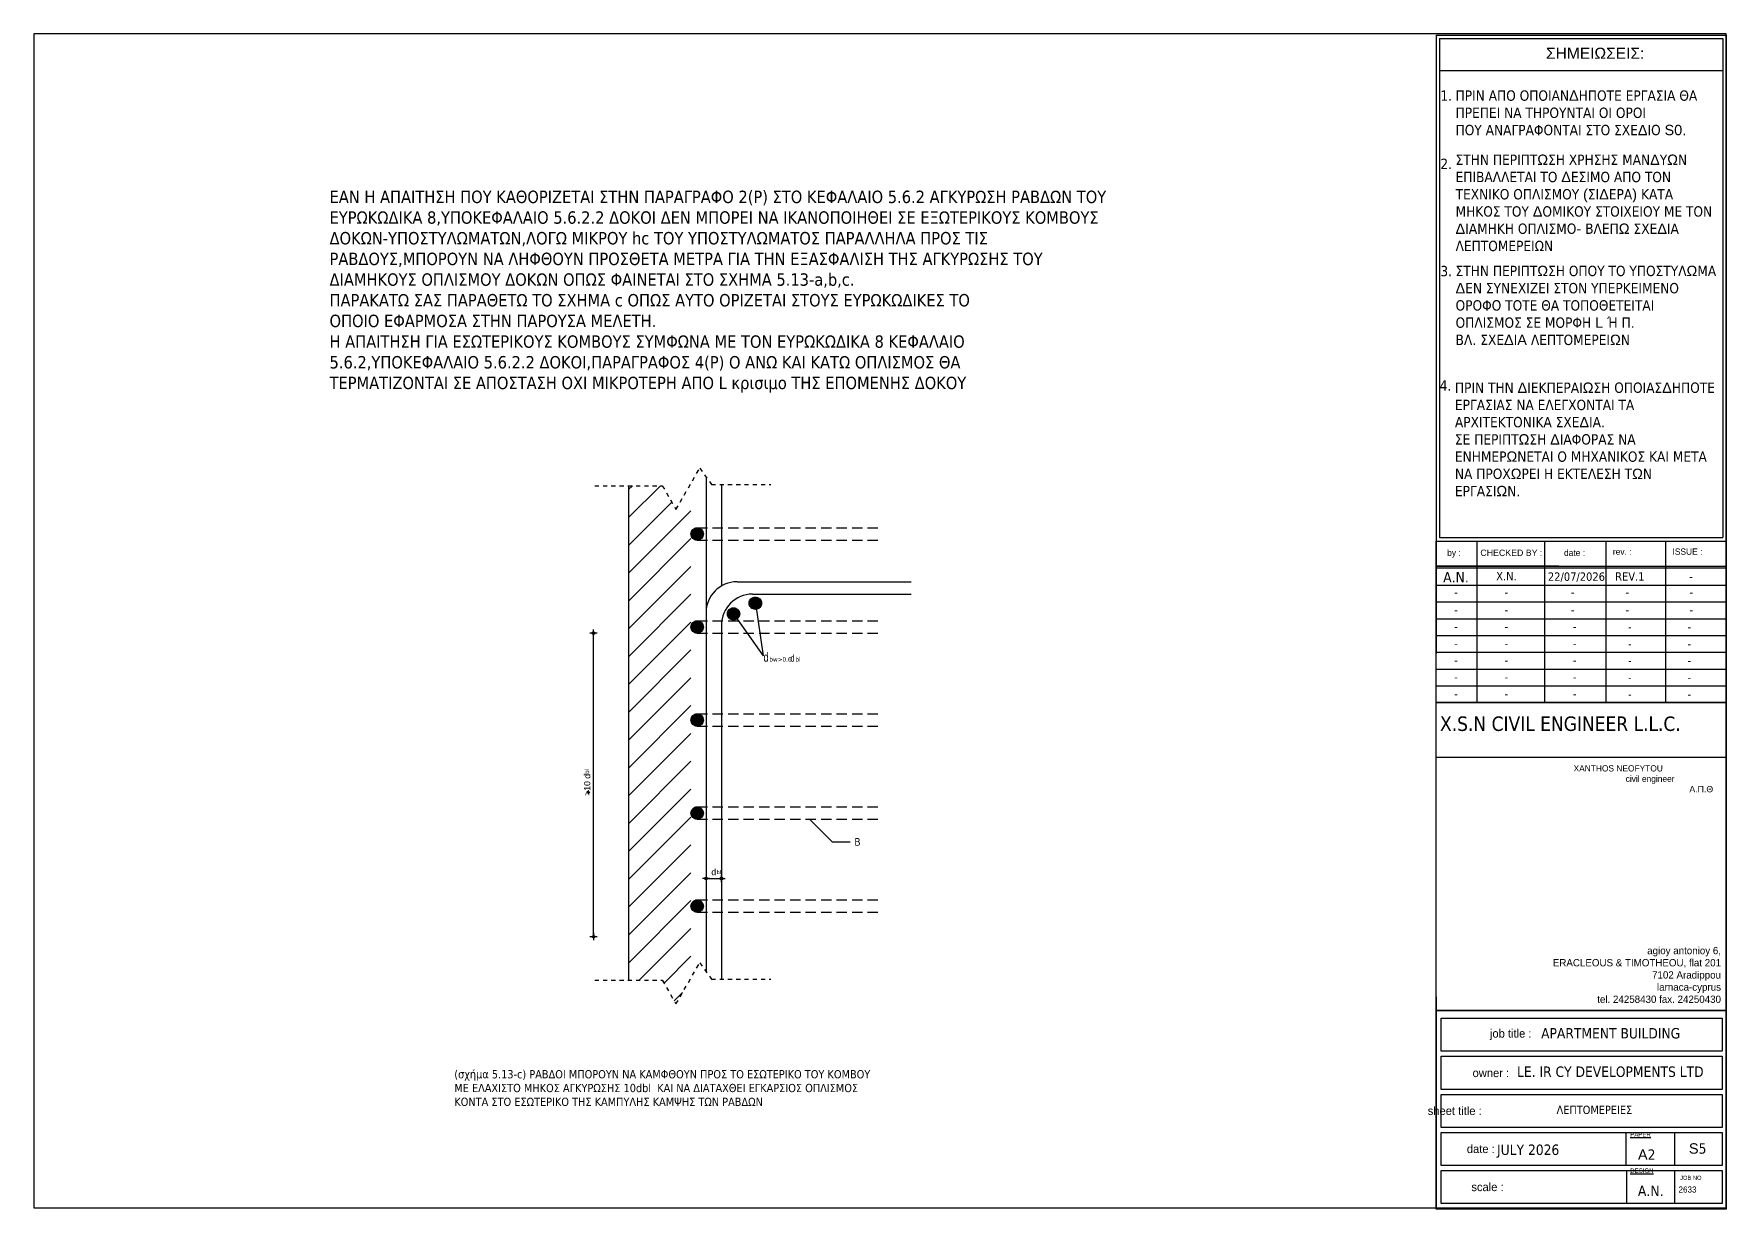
# Model space of a CAD drawing. Header units: millimetres. Extents: x -2171 to 1563, y -1758 to -1505.
# Drawn here: x -1874.96 to -1834.01, y -1619.55 to -1591.12 of the extents above; entities that cross this region are included whole.
import ezdxf

# ---------------------------------------------------------------- set-up
doc = ezdxf.new("R2010")
doc.units = ezdxf.units.MM
doc.header["$PDMODE"] = 32
doc.linetypes.add('HIDDEN', pattern=[0.375, 0.25, -0.125])
doc.linetypes.add('IAN', pattern=[0.17, 0.1, -0.07])
doc.layers.get('Defpoints').update_dxf_attribs({"color": 6})
for name, color, linetype in [('-S-A3 PAGE', 3, 'Continuous'), ('-S-HATCH', 103, 'Continuous'), ('-S_TEXT', 3, 'Continuous'), ('ANOIGMATA', 7, 'Continuous'), ('Col_Det_3', 7, 'Continuous'), ('Col_Det_Fill_3', 7, 'Continuous'), ('DIMBLK', 3, 'Continuous'), ('Geo_Beam_0', 94, 'Continuous'), ('pinakaki', 153, 'Continuous'), ('RFLINE', 6, 'IAN'), ('Rods_Slab_0', 7, 'Continuous')]:
    doc.layers.add(name, color=color, linetype=linetype)
doc.layers.add('TEXT', color=20, linetype='Continuous', lineweight=13)
doc.styles.add('dim-gr-s', font='gr-s.shx', dxfattribs={"width": 0.7})
doc.styles.get("Standard").update_dxf_attribs({"font": 'tahoma.ttf'})
doc.dimstyles.new('DIM100', dxfattribs={"dimscale": 0.1, "dimtxt": 1.5, "dimasz": 0.035, "dimexe": 2, "dimexo": 0, "dimgap": 0.09, "dimtad": 0, "dimrnd": 0.05, "dimzin": 0, "dimdsep": 46, "dimtxsty": 'Standard', "dimblk1": 'ARTDIM', "dimblk2": 'ARTDIM', "dimsah": 1, "dimcen": 0.09, "dimdle": 0.05, "dimse1": 1, "dimse2": 1, "dimadec": 0, "dimazin": 0, "dimtfac": 1, "dimtmove": 0, "dimatfit": 3, "dimldrblk": 'ARTDIM', "dimfxl": 1, "dimtvp": 0.9999, "dimtolj": 1, "dimtzin": 0, "dimarcsym": 0})

# ---------------------------------------------------------------- blocks, each defined once
blk = doc.blocks.new('PINAKAKI')
at = {"layer": '-S-A3 PAGE', "ltscale": 5}
blk.add_line((121995.588, -208359.262), (121988.733, -208359.262), dxfattribs=at)
at = {"color": 0}
for p, q in [((121988.65, -208358.392), (121988.65, -208373.351)), ((121988.65, -208358.392), (121995.67, -208358.392)), ((121988.733, -208358.475), (121988.733, -208370.548)), ((121988.733, -208358.475), (121995.588, -208358.475)), ((121995.588, -208358.475), (121995.588, -208370.548)), ((121995.67, -208358.392), (121995.669, -208370.631)), ((121988.649, -208370.631), (121995.669, -208370.631)), ((121988.732, -208370.548), (121995.587, -208370.548)), ((121989.64, -208370.631), (121989.64, -208374.541)), ((121991.28, -208374.541), (121991.28, -208370.631)), ((121992.766, -208374.541), (121992.766, -208370.631)), ((121994.208, -208374.541), (121994.208, -208370.631)), ((121991.624, -208371.24), (121988.651, -208371.24)), ((121988.651, -208371.24), (121995.67, -208371.24)), ((121995.67, -208371.291), (121988.651, -208371.291)), ((121995.67, -208371.24), (121995.67, -208371.291)), ((121995.67, -208375.87), (121988.651, -208375.87)), ((121988.651, -208381.659), (121988.651, -208386.792)), ((121988.774, -208382.974), (121988.774, -208382.175)), ((121988.774, -208383.895), (121988.774, -208383.096)), ((121988.774, -208384.816), (121988.774, -208384.018)), ((121988.774, -208385.738), (121988.774, -208384.939)), ((121988.774, -208386.659), (121988.774, -208385.861))]:
    blk.add_line(p, q, dxfattribs=at)
at = {"color": 3}
blk.add_line((121995.67, -208372.455), (121995.67, -208374.541), dxfattribs=at)
at = {"color": 0}
for points in [[(121988.651, -208370.631), (121995.67, -208370.631), (121995.67, -208374.541), (121988.651, -208374.541)], [(121988.651, -208370.631), (121995.67, -208370.631), (121995.67, -208374.541), (121988.651, -208374.541)], [(121988.651, -208374.541), (121995.67, -208374.541), (121995.67, -208381.988), (121988.651, -208381.988)], [(121988.651, -208381.988), (121995.67, -208381.988), (121995.67, -208386.792), (121988.651, -208386.792)]]:
    blk.add_lwpolyline(points, close=True, dxfattribs=at)
for points in [[(121988.651, -208371.697), (121995.67, -208371.697)], [(121988.651, -208372.103), (121995.67, -208372.103)], [(121988.651, -208372.51), (121995.67, -208372.51)], [(121988.651, -208372.916), (121995.67, -208372.916)], [(121988.651, -208373.322), (121995.67, -208373.322)], [(121988.651, -208373.728), (121995.67, -208373.728)], [(121988.651, -208374.135), (121995.67, -208374.135)], [(121988.774, -208382.175), (121995.574, -208382.175), (121995.574, -208382.974), (121988.774, -208382.974)], [(121988.774, -208383.096), (121995.574, -208383.096), (121995.574, -208383.895), (121988.774, -208383.895)], [(121988.774, -208384.018), (121995.574, -208384.018), (121995.574, -208384.816), (121988.774, -208384.816)], [(121988.774, -208384.939), (121995.574, -208384.939), (121995.574, -208385.738), (121988.774, -208385.738)], [(121993.239, -208384.939), (121993.239, -208385.738)], [(121994.417, -208384.939), (121994.417, -208385.738)], [(121988.774, -208385.861), (121995.574, -208385.861), (121995.574, -208386.659), (121988.774, -208386.659)], [(121993.259, -208385.861), (121993.259, -208386.659)], [(121994.417, -208385.861), (121994.417, -208386.659)]]:
    blk.add_lwpolyline(points, dxfattribs=at)
blk.add_lwpolyline([(121988.651, -208374.541), (121995.67, -208374.541)])
at = {"layer": '-S_TEXT', "color": 3}
for s, p in [('1.', (121988.755, -208359.983)), ('2.', (121988.755, -208361.633)), ('3.', (121988.755, -208364.226)), ('4.', (121988.739, -208366.994))]:
    blk.add_text(s, height=0.25, dxfattribs=at).set_placement(p)
at = {"layer": '-S_TEXT', "color": 3, "char_height": 0.25, "attachment_point": 1}
for s, insert in [('ΠΡΙΝ ΑΠΟ ΟΠΟΙΑΝ{\\fArial|b0|i0|c186|p34;Δ}ΗΠΟΤΕ ΕΡΓΑΣΙΑ ΘΑ ΠΡΕΠΕΙ ΝΑ ΤΗΡΟΥΝΤΑΙ ΟΙ ΟΡΟΙ\\PΠΟΥ ΑΝΑΓΡΑΦΟΝΤΑΙ ΣΤΟ ΣΧΕ{\\fArial|b0|i0|c186|p34;Δ}ΙΟ {\\fArial|b0|i0|c186|p34;S0.}', (121989.123, -208359.731)), ('ΣΤΗΝ ΠΕΡΙΠΤ{\\fArial|b0|i0|c186|p34;Ω}ΣΗ ΧΡΗΣΗΣ ΜΑΝ{\\fArial|b0|i0|c186|p34;Δ}Υ{\\fArial|b0|i0|c186|p34;Ω}Ν ΕΠΙΒΑΛΛΕΤΑΙ ΤΟ {\\fArial|b0|i0|c186|p34;Δ}ΕΣΙΜΟ ΑΠΟ ΤΟΝ ΤΕΧΝΙΚΟ ΟΠΛΙΣΜΟΥ {\\fArial|b0|i0|c186|p34;(}ΣΙ{\\fArial|b0|i0|c186|p34;Δ}ΕΡΑ{\\fArial|b0|i0|c186|p34;) }ΚΑΤΑ ΜΗΚΟΣ ΤΟΥ {\\fArial|b0|i0|c186|p34;Δ}ΟΜΙΚΟΥ ΣΤΟΙΧΕΙΟΥ ΜΕ ΤΟΝ {\\fArial|b0|i0|c186|p34;Δ}ΙΑΜΗΚΗ ΟΠΛΙΣΜΟ{\\fArial|b0|i0|c186|p34;- }ΒΛΕΠ{\\fArial|b0|i0|c186|p34;Ω }ΣΧΕ{\\fArial|b0|i0|c186|p34;Δ}ΙΑ ΛΕΠΤΟΜΕΡΕΙΩΝ', (121989.123, -208361.284)), ('ΣΤΗΝ ΠΕΡΙΠΤ{\\fArial|b0|i0|c186|p34;Ω}ΣΗ ΟΠΟΥ ΤΟ ΥΠΟΣΤΥΛ{\\fArial|b0|i0|c186|p34;Ω}ΜΑ {\\fArial|b0|i0|c186|p34;Δ}ΕΝ ΣΥΝΕΧΙΖΕΙ ΣΤΟΝ ΥΠΕΡΚΕΙΜΕΝΟ ΟΡΟΦΟ ΤΟΤΕ ΘΑ ΤΟΠΟΘΕΤΕΙΤΑΙ ΟΠΛΙΣΜΟΣ ΣΕ ΜΟΡΦΗ {\\fArial|b0|i0|c186|p34;L }Ή Π{\\fArial|b0|i0|c186|p34;.  \\P}ΒΛ{\\fArial|b0|i0|c186|p34;. }ΣΧΕ{\\fArial|b0|i0|c186|p34;Δ}Ι{\\fArial|b0|i0|c186|p34;A }ΛΕΠΤΟΜΕΡΕΙ{\\fArial|b0|i0|c186|p34;Ω}Ν', (121989.123, -208363.973)), ('ΠΡΙΝ ΤΗΝ {\\fArial|b0|i0|c186|p34;Δ}ΙΕΚΠΕΡΑΙ{\\fArial|b0|i0|c186|p34;Ω}ΣΗ ΟΠΟΙΑΣ{\\fArial|b0|i0|c186|p34;Δ}ΗΠΟΤΕ ΕΡΓΑΣΙΑΣ ΝΑ ΕΛΕΓΧΟΝΤΑΙ ΤΑ ΑΡΧΙΤΕΚΤΟΝΙΚΑ ΣΧΕ{\\fArial|b0|i0|c186|p34;Δ}ΙΑ{\\fArial|b0|i0|c186|p34;.\\P}ΣΕ ΠΕΡΙΠΤ{\\fArial|b0|i0|c186|p34;Ω}ΣΗ {\\fArial|b0|i0|c186|p34;Δ}ΙΑΦΟΡΑΣ ΝΑ ΕΝΗΜΕΡ{\\fArial|b0|i0|c186|p34;Ω}ΝΕΤΑΙ Ο ΜΗΧΑΝΙΚΟΣ ΚΑΙ ΜΕΤΑ ΝΑ ΠΡΟΧ{\\fArial|b0|i0|c186|p34;Ω}ΡΕΙ Η ΕΚΤΕΛΕΣΗ Τ{\\fArial|b0|i0|c186|p34;Ω}Ν ΕΡΓΑΣΙ{\\fArial|b0|i0|c186|p34;Ω}Ν{\\fArial|b0|i0|c186|p34;.}', (121989.107, -208366.797))]:
    blk.add_mtext_dynamic_manual_height_columns(s, width=6.38621, gutter_width=1, heights=[0], dxfattribs=dict(at, insert=insert))
at = {"layer": 'ANOIGMATA', "attachment_point": 1}
for s, insert, char_height, width in [('\\pi4.5494;{\\fBankGothic Lt BT|b0|i0|c0|p34;\\H1.5x;\\C7;XANTHOS NEOFYTOU\\P\\pi5.8103;civil engineer\\P\\pi7.351;\\fArial|b0|i0|c161|p34;Α.Π.Θ}', (121987.429, -208376.054), 0.10094, 7.9171), ('\\pxqr;{\\fBankGothic Lt BT|b0|i0|c161|p34;\\H1.1667x;\\C0;agioy antonioy 6,\\PERACLEOUS & TIMOTHEOU, flat 201\\P7102 Aradippou\\Plarnaca-cyprus\\Ptel. 24258430 fax. 24250430}', (121987.487, -208380.449), 0.15141, 8.05841), ('\\pxqr;{\\fBankGothic Lt BT|b0|i0|c0|p34;\\H1.5x;\\C7; \\H1.3333x; job title :}', (121987.622, -208382.441), 0.10094, 3.33818), ('\\A1;\\pxql;{\\H0.99983x;\\C7;APARTMENT BUILDING  \\H0.75013x;  }', (121991.193, -208382.412), 0.25234, 5.34758), ('\\pxqr;{\\fBankGothic Lt BT|b0|i0|c0|p34;\\H1.5x;\\C7; \\H1.3333x; owner :}', (121987.081, -208383.397), 0.10094, 3.33818), ('\\A1;{\\C7;LE. IR CY DEVELOPMENTS LTD  }', (121990.609, -208383.342), 0.2523, 5.34758), ('{\\fBankGothic Lt BT|b0|i0|c0|p34;\\C7;     sheet title :}', (121988.074, -208384.313), 0.20187, 3.33818), ('\\pxi8.03;{\\fBankGothic Lt BT|b0|i0|c161|p34;\\H0.5x;\\L\\C7;PAPER\\H2x;\\l }', (121991.643, -208384.933), 0.2125, 3.51387), ('\\pxqr;{\\fBankGothic Lt BT|b0|i0|c0|p34;\\C7; date :}', (121986.733, -208385.234), 0.20187, 3.33818), ('{\\fTahoma|b0|i0|c0|p34;\\C7;JULY 2026}', (121990.127, -208385.229), 0.25234, 4.57511), ('\\pxi8.03;{\\fBankGothic Lt BT|b0|i0|c0|p34;\\H0.5x;\\L\\C7;DESIGN\\H2x;\\l }', (121991.643, -208385.808), 0.2125, 3.51387), ('\\pxqr;{\\fBankGothic Lt BT|b0|i0|c0|p34;\\C7; scale :}', (121986.947, -208386.155), 0.20187, 3.33818), ('\\pxi8.03;{\\fBankGothic Lt BT|b0|i0|c161|p34;\\C7;2\\fBankGothic Lt BT|b0|i0|c0|p34;633}', (121993.339, -208386.244), 0.14671, 4.85205), ('\\pxi8.03;{\\fBankGothic Lt BT|b0|i0|c0|p34;\\C7;JOB NO}', (121993.744, -208385.984), 0.10094, 3.33818)]:
    blk.add_mtext(s, dxfattribs=dict(at, insert=insert, char_height=char_height, width=width))
at = {"layer": 'ANOIGMATA', "char_height": 0.25234, "attachment_point": 1}
for s, insert in [('{\\fArial|b0|i0|c186|p34;A}2', (121993.535, -208385.347)), ('A{\\fArial|b0|i0|c186|p34;.}N{\\fArial|b0|i0|c186|p34;.}', (121993.535, -208386.222))]:
    blk.add_mtext_dynamic_manual_height_columns(s, width=10.89316, gutter_width=1, heights=[0], dxfattribs=dict(at, insert=insert))
at = {"layer": 'pinakaki', "ltscale": 0.005, "insert": (121991.31, -208358.698), "char_height": 0.26955, "width": 6.67467, "attachment_point": 1}
blk.add_mtext('{\\fArial|b0|i0|c161|p34;ΣΗΜΕΙΩΣΕΙΣ:}', dxfattribs=at)
at = {"layer": 'TEXT', "color": 0, "attachment_point": 1}
for s, insert, char_height, width in [('\\pxqc;{\\fBankGothic Lt BT|b0|i0|c161|p34;\\C7;by :}', (121988.625, -208370.839), 0.15234, 0.91751), ('\\pxqc;{\\fArial|b0|i0|c186|p34;\\C7;CHECKED BY\\fBankGothic Lt BT|b0|i0|c161|p34; :}', (121989.201, -208370.839), 0.15234, 2.53906), ('\\pxqc;{\\fBankGothic Lt BT|b0|i0|c0|p34;\\C7;date :}', (121990.732, -208370.839), 0.15234, 2.53906), ('{\\fBankGothic Lt BT|b0|i0|c161|p34;\\C7;rev\\fBankGothic Lt BT|b0|i0|c0|p34;.\\fBankGothic Lt BT|b0|i0|c161|p34; :}', (121992.929, -208370.812), 0.152344, 2.53906), ('{\\fBankGothic Lt BT|b0|i0|c0|p34;\\C7;ISSUE\\fBankGothic Lt BT|b0|i0|c161|p34; :}', (121994.371, -208370.812), 0.15234, 2.53906), ('\\pxqc;{\\fTahoma|b0|i0|c0|p34;\\C7;A\\fTahoma|b0|i0|c161|p34;.\\fTahoma|b0|i0|c0|p34;N\\fTahoma|b0|i0|c161|p34;.}', (121988.625, -208371.379), 0.253906, 1.01563), ('\\pxqc;{\\fTahoma|b0|i0|c0|p34;\\H0.8x;\\C7;X.N.}', (121989.084, -208371.379), 0.25391, 2.53906), ('{\\fTahoma|b0|i0|c0|p34;\\C7;22\\fTahoma|b0|i0|c161|p34;/\\fTahoma|b0|i0|c0|p34;07\\fTahoma|b0|i0|c161|p34;/202\\fTahoma|b0|i0|c0|p34;6}', (121991.357, -208371.391), 0.203125, 1.35307), ('\\pxqc;{\\fTahoma|b0|i0|c0|p34;\\H0.8x;\\C7;REV.1}', (121992.706, -208371.388), 0.25391, 1.26753), ('\\pxqc;{\\fTahoma|b0|i0|c0|p34;\\H0.8x;\\C7; \\fTahoma|b0|i0|c161|p34;-}', (121994.148, -208371.388), 0.25391, 1.26753), ('\\pxqc;{\\fTahoma|b0|i0|c0|p34;\\H0.8x;\\C7;-}', (121988.625, -208371.768), 0.25391, 1.01563), ('\\pxqc;{\\fTahoma|b0|i0|c0|p34;\\H0.8x;\\C7;-}', (121989.084, -208371.768), 0.25391, 2.53906), ('\\pxqc;{\\fTahoma|b0|i0|c0|p34;\\H0.8x;\\C7;   -}', (121990.571, -208371.768), 0.25391, 2.53906), ('\\pxqc;{\\fTahoma|b0|i0|c0|p34;\\H0.8x;\\C7;-}', (121992.012, -208371.768), 0.25391, 2.53906), ('\\pxqc;{\\fTahoma|b0|i0|c0|p34;\\H0.8x;\\C7;-}', (121993.558, -208371.768), 0.25391, 2.53906), ('\\pxqc;{\\fTahoma|b0|i0|c0|p34;\\H0.8x;\\C7;-}', (121988.625, -208372.192), 0.25391, 1.01563), ('\\pxqc;{\\fTahoma|b0|i0|c0|p34;\\H0.8x;\\C7;-}', (121989.084, -208372.192), 0.25391, 2.53906), ('\\pxqc;{\\fTahoma|b0|i0|c0|p34;\\H0.8x;\\C7;   -}', (121990.571, -208372.192), 0.25391, 2.53906), ('\\pxqc;{\\fTahoma|b0|i0|c0|p34;\\H0.8x;\\C7;-}', (121992.012, -208372.192), 0.25391, 2.53906), ('\\pxqc;{\\fTahoma|b0|i0|c0|p34;\\H0.8x;\\C7;-}', (121993.558, -208372.192), 0.25391, 2.53906), ('\\pxqc;{\\fTahoma|b0|i0|c0|p34;\\H0.8x;\\C7;-}', (121988.625, -208372.598), 0.25391, 1.01563), ('\\pxqc;{\\fTahoma|b0|i0|c0|p34;\\H0.8x;\\C7;-}', (121989.084, -208372.598), 0.25391, 2.53906), ('\\pxqc;{\\fTahoma|b0|i0|c0|p34;\\H0.8x;\\C7;-}', (121990.732, -208372.598), 0.25391, 2.53906), ('\\pxqc;{\\fTahoma|b0|i0|c161|p34;\\H0.8x;\\C7;-}', (121992.706, -208372.607), 0.25391, 1.26753), ('\\pxqc;{\\fTahoma|b0|i0|c161|p34;\\H0.8x;\\C7;-}', (121994.148, -208372.607), 0.25391, 1.26753), ('\\pxqc;{\\fTahoma|b0|i0|c0|p34;\\H0.8x;\\C7;-}', (121988.625, -208373.004), 0.25391, 1.01563), ('\\pxqc;{\\fTahoma|b0|i0|c0|p34;\\H0.8x;\\C7;-}', (121989.084, -208373.004), 0.25391, 2.53906), ('\\pxqc;{\\fTahoma|b0|i0|c0|p34;\\H0.8x;\\C7;-}', (121990.732, -208373.004), 0.25391, 2.53906), ('\\pxqc;{\\fTahoma|b0|i0|c161|p34;\\H0.8x;\\C7;-}', (121992.706, -208373.013), 0.25391, 1.26753), ('\\pxqc;{\\fTahoma|b0|i0|c161|p34;\\H0.8x;\\C7;-}', (121994.148, -208373.013), 0.25391, 1.26753), ('\\pxqc;{\\fTahoma|b0|i0|c0|p34;\\H0.8x;\\C7;-}', (121988.625, -208373.41), 0.25391, 1.01563), ('\\pxqc;{\\fTahoma|b0|i0|c0|p34;\\H0.8x;\\C7;-}', (121989.084, -208373.41), 0.25391, 2.53906), ('\\pxqc;{\\fTahoma|b0|i0|c0|p34;\\H0.8x;\\C7;-}', (121990.732, -208373.41), 0.25391, 2.53906), ('\\pxqc;{\\fTahoma|b0|i0|c161|p34;\\H0.8x;\\C7;-}', (121992.706, -208373.419), 0.25391, 1.26753), ('\\pxqc;{\\fTahoma|b0|i0|c161|p34;\\H0.8x;\\C7;-}', (121994.148, -208373.419), 0.25391, 1.26753), ('\\pxqc;{\\fTahoma|b0|i0|c0|p34;\\H0.8x;\\C7;-}', (121988.625, -208373.817), 0.25391, 1.01563), ('\\pxqc;{\\fTahoma|b0|i0|c0|p34;\\H0.8x;\\C7;-}', (121989.084, -208373.817), 0.25391, 2.53906), ('\\pxqc;{\\fTahoma|b0|i0|c0|p34;\\H0.8x;\\C7;-}', (121990.732, -208373.817), 0.25391, 2.53906), ('\\pxqc;{\\fTahoma|b0|i0|c161|p34;\\H0.8x;\\C7;-}', (121992.706, -208373.826), 0.25391, 1.26753), ('\\pxqc;{\\fTahoma|b0|i0|c161|p34;\\H0.8x;\\C7;-}', (121994.148, -208373.826), 0.25391, 1.26753), ('\\pxqc;{\\fTahoma|b0|i0|c0|p34;\\H0.8x;\\C7;-}', (121988.625, -208374.223), 0.25391, 1.01563), ('\\pxqc;{\\fTahoma|b0|i0|c0|p34;\\H0.8x;\\C7;-}', (121989.084, -208374.223), 0.25391, 2.53906), ('\\pxqc;{\\fTahoma|b0|i0|c0|p34;\\H0.8x;\\C7;-}', (121990.732, -208374.223), 0.25391, 2.53906), ('\\pxqc;{\\fTahoma|b0|i0|c161|p34;\\H0.8x;\\C7;-}', (121992.706, -208374.232), 0.25391, 1.26753), ('\\pxqc;{\\fTahoma|b0|i0|c161|p34;\\H0.8x;\\C7;-}', (121994.148, -208374.232), 0.25391, 1.26753), ('X.S.N CIVIL ENGINEER L.L.C.\\P', (121988.746, -208374.875), 0.35, 6.92207)]:
    blk.add_mtext(s, dxfattribs=dict(at, insert=insert, char_height=char_height, width=width))
at = {"layer": 'TEXT', "insert": (121992.706, -208371.388), "char_height": 0.25391, "width": 1.26753, "attachment_point": 1}
blk.add_mtext('{\\fTahoma|b0|i0|c0|p34;\\H0.8x;\\C7; }', dxfattribs=at)
blk = doc.blocks.new('ARTDIM')
at = {"layer": 'DIMBLK'}
for p, q in [((-24.9975, 0), (24.9975, 0)), ((0, -24.9975), (0, 24.9975))]:
    blk.add_line(p, q, dxfattribs=at)
blk.add_circle((0, 0), 8.25, dxfattribs=at)
blk = doc.blocks.new('*D165')
at = {"layer": 'Defpoints', "color": 0, "transparency": 16777216}
for p in [(-1861.422, -1605.617), (-1858.205, -1605.617), (-1858.205, -1612.955)]:
    blk.add_point(p, dxfattribs=at)
at = {"layer": 'Rods_Slab_0', "color": 0, "lineweight": -2, "transparency": 16777216}
blk.add_line((-1861.422, -1612.951), (-1861.422, -1605.621), dxfattribs=at)
at = {"layer": 'Rods_Slab_0', "color": 0, "lineweight": -2, "transparency": 16777216, "xscale": 0.003500000000000001, "yscale": 0.003500000000000001, "zscale": 0.003500000000000001}
for p, rotation in [((-1861.422, -1605.617), 90), ((-1861.422, -1612.955), 270)]:
    blk.add_blockref('ARTDIM', p, dxfattribs=dict(at, rotation=rotation))
at = {"layer": 'Rods_Slab_0', "color": 0, "transparency": 16777216, "insert": (-1861.575, -1609.286), "char_height": 0.15, "attachment_point": 5, "rotation": 90}
blk.add_mtext('\\A1;{\\fArial|b0|i0|c161|p34;>10 d}', dxfattribs=at)
blk = doc.blocks.new('*D176')
at = {"layer": 'Defpoints', "color": 0, "transparency": 16777216}
for p in [(-1858.7, -1611.551), (-1858.325, -1611.551), (-1858.325, -1611.551)]:
    blk.add_point(p, dxfattribs=at)
at = {"layer": 'Rods_Slab_0', "color": 0, "lineweight": -2, "transparency": 16777216}
blk.add_line((-1858.697, -1611.551), (-1858.329, -1611.551), dxfattribs=at)
at = {"layer": 'Rods_Slab_0', "color": 0, "lineweight": -2, "transparency": 16777216, "xscale": 0.003500000000000001, "yscale": 0.003500000000000001, "zscale": 0.003500000000000001, "rotation": 180}
blk.add_blockref('ARTDIM', (-1858.7, -1611.551), dxfattribs=at)
at = {"layer": 'Rods_Slab_0', "color": 0, "lineweight": -2, "transparency": 16777216, "xscale": 0.003500000000000001, "yscale": 0.003500000000000001, "zscale": 0.003500000000000001}
blk.add_blockref('ARTDIM', (-1858.325, -1611.551), dxfattribs=at)
at = {"layer": 'Rods_Slab_0', "color": 0, "transparency": 16777216, "insert": (-1858.513, -1611.398), "char_height": 0.15, "attachment_point": 5}
blk.add_mtext('\\A1;{\\fArial|b0|i0|c0|p34;d}', dxfattribs=at)

msp = doc.modelspace()

# ---------------------------------------------------------------- hatches: boundary and pattern name
at = {"layer": '-S-HATCH', "transparency": 33554687}
h = msp.add_hatch(dxfattribs=at)
h.set_pattern_fill('ANSI31', color=8, scale=0.15)
h.set_pattern_definition([(45, (-92220.29497, 153479.98414), (-0.3367596045, 0.3367596045), [])])
h.paths.add_polyline_path([(-1859.064, -1601.9943), (-1859.4267, -1602.6225), (-1859.7578, -1602.049), (-1860.5752, -1602.049), (-1860.5752, -1614.0121), (-1859.7578, -1614.0121), (-1859.4267, -1614.5855), (-1859.064, -1613.9574)])
at = {"layer": 'Col_Det_Fill_3'}
for points in [[(-1858.9144, -1603.0682, -0.4142136), (-1858.7648, -1603.2178, -0.4142136), (-1858.9144, -1603.3674, -0.4142136), (-1859.064, -1603.2178, -0.4142136)], [(-1858.9144, -1603.0682, -0.4142136), (-1858.7648, -1603.2178, -0.4142136), (-1858.9144, -1603.3674, -0.4142136), (-1859.064, -1603.2178, -0.4142136)], [(-1857.5057, -1604.7424, -0.4142136), (-1857.3561, -1604.892, -0.4142136), (-1857.5057, -1605.0415, -0.4142136), (-1857.6553, -1604.892, -0.4142136)], [(-1857.5057, -1604.7424, -0.4142136), (-1857.3561, -1604.892, -0.4142136), (-1857.5057, -1605.0415, -0.4142136), (-1857.6553, -1604.892, -0.4142136)], [(-1858.0342, -1605.0005, -0.4142136), (-1857.8846, -1605.1501, -0.4142136), (-1858.0342, -1605.2997, -0.4142136), (-1858.1838, -1605.1501, -0.4142136)], [(-1858.0342, -1605.0005, -0.4142136), (-1857.8846, -1605.1501, -0.4142136), (-1858.0342, -1605.2997, -0.4142136), (-1858.1838, -1605.1501, -0.4142136)], [(-1858.9144, -1605.3182, -0.4142136), (-1858.7648, -1605.4678, -0.4142136), (-1858.9144, -1605.6174, -0.4142136), (-1859.064, -1605.4678, -0.4142136)], [(-1858.9144, -1605.3182, -0.4142136), (-1858.7648, -1605.4678, -0.4142136), (-1858.9144, -1605.6174, -0.4142136), (-1859.064, -1605.4678, -0.4142136)], [(-1858.9144, -1607.5682, -0.4142136), (-1858.7648, -1607.7178, -0.4142136), (-1858.9144, -1607.8674, -0.4142136), (-1859.064, -1607.7178, -0.4142136)], [(-1858.9144, -1607.5682, -0.4142136), (-1858.7648, -1607.7178, -0.4142136), (-1858.9144, -1607.8674, -0.4142136), (-1859.064, -1607.7178, -0.4142136)], [(-1858.9144, -1609.8182, -0.4142136), (-1858.7648, -1609.9678, -0.4142136), (-1858.9144, -1610.1174, -0.4142136), (-1859.064, -1609.9678, -0.4142136)], [(-1858.9144, -1609.8182, -0.4142136), (-1858.7648, -1609.9678, -0.4142136), (-1858.9144, -1610.1174, -0.4142136), (-1859.064, -1609.9678, -0.4142136)], [(-1858.9144, -1612.0682, -0.4142136), (-1858.7648, -1612.2178, -0.4142136), (-1858.9144, -1612.3674, -0.4142136), (-1859.064, -1612.2178, -0.4142136)], [(-1858.9144, -1612.0682, -0.4142136), (-1858.7648, -1612.2178, -0.4142136), (-1858.9144, -1612.3674, -0.4142136), (-1859.064, -1612.2178, -0.4142136)]]:
    msp.add_hatch(color=12, dxfattribs=at).paths.add_polyline_path(points)

# ---------------------------------------------------------------- linework, layer by layer
at = {"layer": '-S_TEXT', "ltscale": 5}
msp.add_lwpolyline([(-1834.015, -1591.1203), (-1874.965, -1591.1203), (-1874.965, -1619.5203), (-1834.015, -1619.5203)], close=True, dxfattribs=at)
at = {"layer": 'Col_Det_3', "color": 0}
for points in [[(-1859.064, -1603.2178, -0.4142136), (-1858.9144, -1603.0682, -0.4142136)], [(-1859.064, -1603.2178, -0.4142136), (-1858.9144, -1603.0682, -0.4142136)], [(-1858.9144, -1603.0682, -0.4142136), (-1858.7648, -1603.2178, -0.4142136)], [(-1858.9144, -1603.0682, -0.4142136), (-1858.7648, -1603.2178, -0.4142136)], [(-1858.9144, -1603.3674, -0.4142136), (-1859.064, -1603.2178, -0.4142136)], [(-1858.9144, -1603.3674, -0.4142136), (-1859.064, -1603.2178, -0.4142136)], [(-1858.7648, -1603.2178, -0.4142136), (-1858.9144, -1603.3674, -0.4142136)], [(-1858.7648, -1603.2178, -0.4142136), (-1858.9144, -1603.3674, -0.4142136)], [(-1857.6553, -1604.892, -0.4142136), (-1857.5057, -1604.7424, -0.4142136)], [(-1857.6553, -1604.892, -0.4142136), (-1857.5057, -1604.7424, -0.4142136)], [(-1857.5057, -1604.7424, -0.4142136), (-1857.3561, -1604.892, -0.4142136)], [(-1857.5057, -1604.7424, -0.4142136), (-1857.3561, -1604.892, -0.4142136)], [(-1858.1838, -1605.1501, -0.4142136), (-1858.0342, -1605.0005, -0.4142136)], [(-1858.1838, -1605.1501, -0.4142136), (-1858.0342, -1605.0005, -0.4142136)], [(-1858.0342, -1605.2997, -0.4142136), (-1858.1838, -1605.1501, -0.4142136)], [(-1858.0342, -1605.2997, -0.4142136), (-1858.1838, -1605.1501, -0.4142136)], [(-1858.0342, -1605.0005, -0.4142136), (-1857.8846, -1605.1501, -0.4142136)], [(-1858.0342, -1605.0005, -0.4142136), (-1857.8846, -1605.1501, -0.4142136)], [(-1857.8846, -1605.1501, -0.4142136), (-1858.0342, -1605.2997, -0.4142136)], [(-1857.8846, -1605.1501, -0.4142136), (-1858.0342, -1605.2997, -0.4142136)], [(-1857.5057, -1605.0415, -0.4142136), (-1857.6553, -1604.892, -0.4142136)], [(-1857.5057, -1605.0415, -0.4142136), (-1857.6553, -1604.892, -0.4142136)], [(-1857.3561, -1604.892, -0.4142136), (-1857.5057, -1605.0415, -0.4142136)], [(-1857.3561, -1604.892, -0.4142136), (-1857.5057, -1605.0415, -0.4142136)], [(-1859.064, -1605.4678, -0.4142136), (-1858.9144, -1605.3182, -0.4142136)], [(-1859.064, -1605.4678, -0.4142136), (-1858.9144, -1605.3182, -0.4142136)], [(-1858.9144, -1605.6174, -0.4142136), (-1859.064, -1605.4678, -0.4142136)], [(-1858.9144, -1605.6174, -0.4142136), (-1859.064, -1605.4678, -0.4142136)], [(-1858.9144, -1605.3182, -0.4142136), (-1858.7648, -1605.4678, -0.4142136)], [(-1858.9144, -1605.3182, -0.4142136), (-1858.7648, -1605.4678, -0.4142136)], [(-1858.7648, -1605.4678, -0.4142136), (-1858.9144, -1605.6174, -0.4142136)], [(-1858.7648, -1605.4678, -0.4142136), (-1858.9144, -1605.6174, -0.4142136)], [(-1859.064, -1607.7178, -0.4142136), (-1858.9144, -1607.5682, -0.4142136)], [(-1859.064, -1607.7178, -0.4142136), (-1858.9144, -1607.5682, -0.4142136)], [(-1858.9144, -1607.5682, -0.4142136), (-1858.7648, -1607.7178, -0.4142136)], [(-1858.9144, -1607.5682, -0.4142136), (-1858.7648, -1607.7178, -0.4142136)], [(-1858.9144, -1607.8674, -0.4142136), (-1859.064, -1607.7178, -0.4142136)], [(-1858.9144, -1607.8674, -0.4142136), (-1859.064, -1607.7178, -0.4142136)], [(-1858.7648, -1607.7178, -0.4142136), (-1858.9144, -1607.8674, -0.4142136)], [(-1858.7648, -1607.7178, -0.4142136), (-1858.9144, -1607.8674, -0.4142136)], [(-1859.064, -1609.9678, -0.4142136), (-1858.9144, -1609.8182, -0.4142136)], [(-1859.064, -1609.9678, -0.4142136), (-1858.9144, -1609.8182, -0.4142136)], [(-1858.9144, -1610.1174, -0.4142136), (-1859.064, -1609.9678, -0.4142136)], [(-1858.9144, -1610.1174, -0.4142136), (-1859.064, -1609.9678, -0.4142136)], [(-1858.9144, -1609.8182, -0.4142136), (-1858.7648, -1609.9678, -0.4142136)], [(-1858.9144, -1609.8182, -0.4142136), (-1858.7648, -1609.9678, -0.4142136)], [(-1858.7648, -1609.9678, -0.4142136), (-1858.9144, -1610.1174, -0.4142136)], [(-1858.7648, -1609.9678, -0.4142136), (-1858.9144, -1610.1174, -0.4142136)], [(-1859.064, -1612.2178, -0.4142136), (-1858.9144, -1612.0682, -0.4142136)], [(-1859.064, -1612.2178, -0.4142136), (-1858.9144, -1612.0682, -0.4142136)], [(-1858.9144, -1612.0682, -0.4142136), (-1858.7648, -1612.2178, -0.4142136)], [(-1858.9144, -1612.0682, -0.4142136), (-1858.7648, -1612.2178, -0.4142136)], [(-1858.9144, -1612.3674, -0.4142136), (-1859.064, -1612.2178, -0.4142136)], [(-1858.9144, -1612.3674, -0.4142136), (-1859.064, -1612.2178, -0.4142136)], [(-1858.7648, -1612.2178, -0.4142136), (-1858.9144, -1612.3674, -0.4142136)], [(-1858.7648, -1612.2178, -0.4142136), (-1858.9144, -1612.3674, -0.4142136)]]:
    msp.add_lwpolyline(points, format="xyb", dxfattribs=at)
at = {"layer": 'Geo_Beam_0', "color": 94}
msp.add_line((-1860.5752, -1602.049), (-1860.5752, -1614.0121), dxfattribs=at)
at = {"layer": 'RFLINE'}
for points in [[(-1861.3925, -1602.049), (-1859.7578, -1602.049), (-1859.4267, -1602.6225), (-1858.8523, -1601.6276), (-1858.5689, -1602.0201), (-1857.1333, -1602.0201)], [(-1861.3925, -1614.0121), (-1859.7578, -1614.0121), (-1859.4267, -1614.5855), (-1858.8523, -1613.5907), (-1858.5689, -1613.9832), (-1857.1333, -1613.9832)]]:
    msp.add_lwpolyline(points, dxfattribs=at)
at = {"layer": 'Rods_Slab_0'}
for p, q in [((-1858.7002, -1601.8383), (-1858.7002, -1613.8014)), ((-1858.3252, -1602.0201), (-1858.3252, -1604.4741)), ((-1857.9502, -1604.3736), (-1853.737, -1604.3736)), ((-1857.5752, -1604.6728), (-1853.737, -1604.6728)), ((-1858.0342, -1605.1501), (-1857.3189, -1606.1677)), ((-1857.5057, -1604.892), (-1857.3189, -1606.1677)), ((-1858.3252, -1605.4228), (-1858.3252, -1613.9832)), ((-1856.1939, -1610.1174), (-1855.6463, -1610.6651)), ((-1855.6463, -1610.6651), (-1855.2112, -1610.6651))]:
    msp.add_line(p, q, dxfattribs=at)
at = {"layer": 'Rods_Slab_0', "linetype": 'HIDDEN'}
for p, q in [((-1858.9144, -1603.0682), (-1854.436, -1603.0682)), ((-1858.9144, -1603.3674), (-1854.436, -1603.3674)), ((-1858.9144, -1605.3182), (-1854.436, -1605.3182)), ((-1858.9144, -1605.6174), (-1854.436, -1605.6174)), ((-1858.9144, -1607.5682), (-1854.436, -1607.5682)), ((-1858.9144, -1607.8674), (-1854.436, -1607.8674)), ((-1858.9144, -1609.8182), (-1854.436, -1609.8182)), ((-1858.9144, -1610.1174), (-1854.436, -1610.1174)), ((-1858.9144, -1612.0682), (-1854.436, -1612.0682)), ((-1858.9144, -1612.3674), (-1854.436, -1612.3674))]:
    msp.add_line(p, q, dxfattribs=at)
at = {"layer": 'Rods_Slab_0', "lineweight": 50}
msp.add_line((-1861.5236, -1609.4963), (-1861.5638, -1609.4315), dxfattribs=at)
at = {"layer": 'Rods_Slab_0'}
for centre in [(-1857.9502, -1605.1236), (-1857.5752, -1605.4228)]:
    msp.add_arc(centre, 0.75, 90, 180, dxfattribs=at)

# ---------------------------------------------------------------- block references
at = {"layer": '-S_TEXT', "ltscale": 5}
msp.add_blockref('PINAKAKI', (-123829.6851, 206767.2435), dxfattribs=at)

# ---------------------------------------------------------------- texts
at = {"layer": 'ANOIGMATA', "insert": (-1838.1177, -1617.0466), "char_height": 0.2, "width": 4.575107, "attachment_point": 1}
msp.add_mtext('{\\fTahoma|b0|i0|c161|p34;\\C7;ΛΕΠΤΟΜΕΡΕΙΕΣ}', dxfattribs=at)
at = {"layer": 'ANOIGMATA', "insert": (-1834.9169, -1617.9547), "char_height": 0.252344, "attachment_point": 1}
msp.add_mtext_dynamic_manual_height_columns('{\\fArial|b0|i0|c186|p34;S}5', width=10.893157, gutter_width=1, heights=[0], dxfattribs=at)
at = {"layer": 'Rods_Slab_0', "attachment_point": 1}
for s, width, heights, insert, char_height in [('ΕΑΝ Η ΑΠΑΙΤΗΣΗ ΠΟΥ ΚΑΘΟΡΙΖΕΤΑΙ ΣΤΗΝ ΠΑΡΑΓΡΑΦΟ 2(Ρ) ΣΤΟ ΚΕΦΑΛΑΙΟ 5.6.2 ΑΓΚΥΡΩΣΗ ΡΑΒΔΩΝ ΤΟΥ ΕΥΡΩΚΩΔΙΚΑ 8,ΥΠΟΚΕΦΑΛΑΙΟ 5.6.2.2 ΔΟΚΟΙ ΔΕΝ ΜΠΟΡΕΙ ΝΑ ΙΚΑΝΟΠΟΙΗΘΕΙ ΣΕ ΕΞΩΤΕΡΙΚΟΥΣ ΚΟΜΒΟΥΣ ΔΟΚΩΝ-ΥΠΟΣΤΥΛΩΜΑΤΩΝ,ΛΟΓΩ ΜΙΚΡΟΥ hc ΤΟΥ ΥΠΟΣΤΥΛΩΜΑΤΟΣ ΠΑΡΑΛΛΗΛΑ ΠΡΟΣ ΤΙΣ ΡΑΒΔΟΥΣ,ΜΠΟΡΟΥΝ ΝΑ ΛΗΦΘΟΥΝ ΠΡΟΣΘΕΤΑ ΜΕΤΡΑ ΓΙΑ ΤΗΝ ΕΞΑΣΦΑΛΙΣΗ ΤΗΣ ΑΓΚΥΡΩΣΗΣ ΤΟΥ ΔΙΑΜΗΚΟΥΣ ΟΠΛΙΣΜΟΥ ΔΟΚΩΝ ΟΠΩΣ ΦΑΙΝΕΤΑΙ ΣΤΟ ΣΧΗΜΑ 5.13-a,b,c.\\PΠΑΡΑΚΑΤΩ ΣΑΣ ΠΑΡΑΘΕΤΩ ΤΟ ΣΧΗΜΑ c ΟΠΩΣ ΑΥΤΟ ΟΡΙΖΕΤΑΙ ΣΤΟΥΣ ΕΥΡΩΚΩΔΙΚΕΣ ΤΟ \\PΟΠΟΙΟ ΕΦΑΡΜΟΣΑ ΣΤΗΝ ΠΑΡΟΥΣΑ ΜΕΛΕΤΗ.\\PH AΠΑΙΤΗΣΗ ΓΙΑ ΕΣΩΤΕΡΙΚΟΥΣ ΚΟΜΒΟΥΣ ΣΥΜΦΩΝΑ ΜΕ ΤΟΝ ΕΥΡΩΚΩΔΙΚΑ 8 ΚΕΦΑΛΑΙΟ \\P5.6.2,ΥΠΟΚΕΦΑΛΑΙΟ 5.6.2.2 ΔΟΚΟΙ,ΠΑΡΑΓΡΑΦΟΣ 4(Ρ) Ο ΑΝΩ ΚΑΙ ΚΑΤΩ ΟΠΛΙΣΜΟΣ ΘΑ \\PΤΕΡΜΑΤΙΖΟΝΤΑΙ ΣΕ ΑΠΟΣΤΑΣΗ ΟΧΙ ΜΙΚΡΟΤΕΡΗ ΑΠΟ L κρισιμο ΤΗΣ ΕΠΟΜΕΝΗΣ ΔΟΚΟΥ\\P', 18.948354, [11.4673], (-1867.8096, -1594.9126), 0.3), ('bw>0.6', 0.644509, [0], (-1857.1682, -1606.1934), 0.1125), ('bl', 0.644509, [0], (-1856.5377, -1606.1937), 0.1125), ('B', 0.920738, [0], (-1855.1123, -1610.5724), 0.1875), ('bl', 0.644509, [0], (-1858.4424, -1611.3492), 0.09375), ('(σχήμα 5.13-c) ΡΑΒΔΟΙ ΜΠΟΡΟΥΝ ΝΑ ΚΑΜΦΘΟΥΝ ΠΡΟΣ ΤΟ ΕΣΩΤΕΡΙΚΟ ΤΟΥ ΚΟΜΒΟΥ \\PΜΕ ΕΛΑΧΙΣΤΟ ΜΗΚΟΣ ΑΓΚΥΡΩΣΗΣ 10dbl  ΚΑΙ ΝΑ ΔΙΑΤΑΧΘΕΙ ΕΓΚΑΡΣΙΟΣ ΟΠΛΙΣΜΟΣ \\PΚΟΝΤΑ ΣΤΟ ΕΣΩΤΕΡΙΚΟ ΤΗΣ ΚΑΜΠΥΛΗΣ ΚΑΜΨΗΣ ΤΩΝ ΡΑΒΔΩΝ\\P', 11.903601, [0], (-1864.7911, -1616.1853), 0.2)]:
    msp.add_mtext_dynamic_manual_height_columns(s, width=width, gutter_width=1, heights=heights, dxfattribs=dict(at, insert=insert, char_height=char_height))
at = {"layer": 'Rods_Slab_0', "attachment_point": 5, "style": 'dim-gr-s'}
for insert, char_height in [((-1857.2461, -1606.1971), 0.225), ((-1856.6058, -1606.2241), 0.16875)]:
    msp.add_mtext('{\\fArial|b0|i0|c0|p34;d}', dxfattribs=dict(at, insert=insert, char_height=char_height))
at = {"layer": 'Rods_Slab_0', "insert": (-1861.6409, -1609.0234), "char_height": 0.1125, "attachment_point": 1, "rotation": 90}
msp.add_mtext_dynamic_manual_height_columns('bl', width=0.644509, gutter_width=1, heights=[0], dxfattribs=at)

# ---------------------------------------------------------------- dimensions: what is measured, and where the dimension line sits
at = {"layer": 'Rods_Slab_0'}
dim = msp.add_linear_dim(base=(-1861.4217, -1605.6174), p1=(-1858.2055, -1612.9545), p2=(-1858.2055, -1605.6174), angle=90, text='{\\fArial|b0|i0|c161|p34;>10 d}', dimstyle='DIM100', override={"dimfxl": 200, "dimarcsym": 1}, dxfattribs=at)
dim.commit()
dim.dimension.update_dxf_attribs({"geometry": '*D165', "text_midpoint": (-1861.5749, -1609.286)})
dim = msp.add_linear_dim(base=(-1858.3252, -1611.5509), p1=(-1858.7002, -1611.5509), p2=(-1858.3252, -1611.5509), text='{\\fArial|b0|i0|c0|p34;d}', dimstyle='DIM100', override={"dimfxl": 200, "dimarcsym": 1}, dxfattribs=at)
dim.commit()
dim.dimension.update_dxf_attribs({"geometry": '*D176', "text_midpoint": (-1858.5127, -1611.3985)})

doc.saveas('drawing.dxf')
